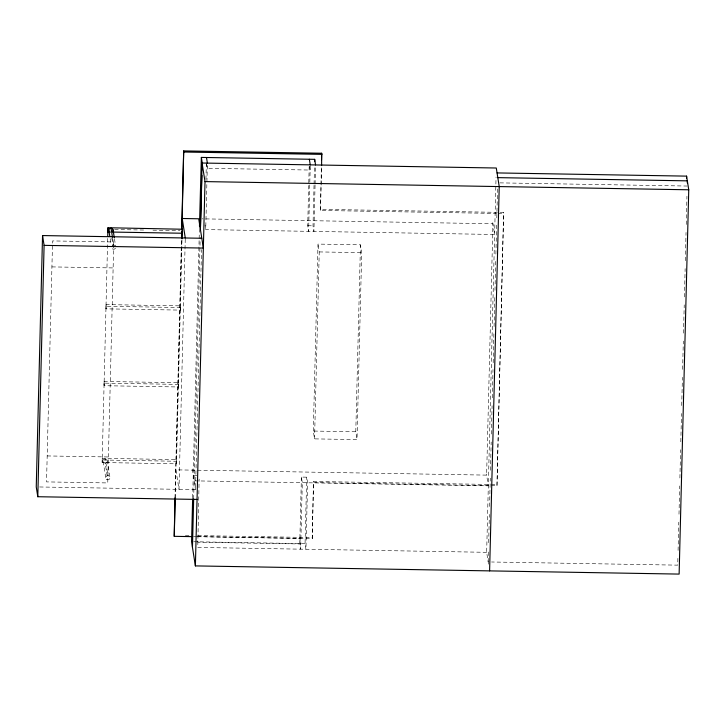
<?xml version="1.0" encoding="UTF-8"?>
<svg xmlns="http://www.w3.org/2000/svg" width="725" height="725" viewBox="0 0 725 725"><rect width="100%" height="100%" fill="white"/><g stroke="black" fill="none" stroke-linecap="round" stroke-linejoin="round"><path stroke-width="0.54" stroke-dasharray="3.62 2.72" d="M104.056 383.135L104.092 385.709L178.413 386.969L178.477 382.718L104.155 381.459L104.056 383.135L178.368 384.395L178.477 382.718M105.977 306.276L106.022 308.85L180.335 310.101L180.398 305.859L106.086 304.6L105.977 306.276L180.298 307.536L180.398 305.859M178.368 384.395L178.413 386.969M180.298 307.536L180.335 310.101M107.681 238.462L102.153 462.523L176.483 463.828L176.574 459.623L102.234 458.318L102.125 459.994L176.447 461.254L176.574 459.623M174.997 497.912L181.477 239.069M175.196 498.021L181.685 238.878M181.993 239.721L176.483 463.828M185.256 239.114L178.993 489.339L175.903 469.854L486.62 475.12L492.918 223.762L202.103 218.841M192.669 497.776L199.121 239.739M199.148 238.607L199.375 229.544M193.666 498.882L200.209 237.428M39.621 486.973L195.505 489.62L201.514 249.581M205.945 179.41L206.362 162.699M492.737 222.648L494.613 234.483L205.719 229.589L207.359 164.158M301.41 477.077L299.751 543.551L300.639 549.16L302.298 482.687L301.41 477.077L306.72 477.159L307.608 482.778L305.941 549.251L305.053 543.641L306.72 477.159M310.237 165.898L308.596 231.329L307.708 225.72L309.24 164.439M315.058 185.228L313.907 231.42L313.01 225.81L314.034 185.247M314.061 184.123L314.478 167.221M315.085 184.105L315.511 167.203M313.309 431.049L317.994 244.089L360.461 244.814L361.702 252.635L357.017 439.595L314.55 438.879L313.309 431.049L355.785 431.774L357.017 439.595M197.998 536.727L312.257 538.666L313.49 481.463L490.018 484.454M314.55 438.879L319.236 251.919L317.994 244.089M497.006 213.44L320.477 210.449L321.365 166.705M312.257 538.666L313.49 481.463M320.477 210.449L321.574 166.705M355.785 431.774L360.461 244.814M488.532 564.177L486.656 552.314L496.054 177.027M488.179 561.938L488.469 550.619M488.668 542.699L489.375 514.406M489.574 506.485L490.281 478.192M490.481 470.271L491.188 441.978M491.387 434.058L492.094 405.764M492.293 397.844L493 369.551M493.172 362.763L493.906 333.337M494.078 326.549L494.812 297.132M494.985 290.335L495.719 260.918M495.891 254.122L496.625 224.705M496.797 217.908L497.531 188.491M313.662 482.578L496.978 485.687L503.621 212.443L320.296 209.335M496.978 485.687L503.621 212.443M677.884 558.359L677.712 565.147L491.568 561.993M678.074 550.438L678.79 522.145M678.99 514.224L679.697 485.931M679.896 478.011L680.603 449.718M680.802 441.797L681.509 413.504M681.708 405.583L682.415 377.29M682.615 369.369L683.322 341.076M683.521 333.156L684.228 304.862M684.427 296.942L685.134 268.649M685.333 260.728L686.04 232.435M686.24 224.514L686.947 196.23M106.022 308.85L106.086 304.6M102.171 462.568L102.234 458.318M499.933 182.872L687.2 186.044M498.138 213.458L503.793 213.558M307.708 225.72L313.01 225.81M114.659 229.535L143.94 230.024M152.948 230.178L179.972 230.641M319.236 251.919L361.702 252.635M51.919 266.9L113.136 267.933M47.179 455.934L108.397 456.968M192.243 469.012L193.24 475.237L198.541 475.328M491.142 484.472L496.806 484.563M193.24 475.237L194.119 480.856L488.324 485.841L486.448 473.996M185.373 535.403L189.905 535.476M197.816 535.612L312.085 537.551M197.01 536.609L299.878 538.358L300.766 543.967L197.889 542.218L197.599 540.352M193.475 536.654L196.865 536.708M193.693 541.747L305.053 543.641M486.656 552.314L197.762 547.42L199.13 479.071M104.155 381.459L104.092 385.709M309.539 166.306L310.128 170.049L207.25 168.309L206.507 163.632M204.976 224.913L205.719 229.589M194.119 480.856L195.505 489.62M114.477 238.833L115.538 245.539M112.647 238.38L113.707 245.086L113.78 241.969L52.572 240.927L46.536 481.898L107.753 482.932L107.826 479.814L105.17 463.048M111.831 238.063L113.598 249.237L107.934 475.663L105.279 458.898M110.173 238.724L111.061 244.307M107.291 460.466L109.946 477.24M103.158 461.472L105.814 478.246M115.465 248.231A2.13 2.075 -9 0 1 111.786 248.167M112.194 245.666A2.13 2.075 -9 0 1 115.193 245.721M106.774 479.524A2.13 2.075 -9 0 0 110.001 477.775A2.13 2.075 -9 0 0 106.865 475.926A2.13 2.075 -9 0 0 106.774 479.524M104.119 462.749A2.13 2.075 -9 0 0 107.345 461.009A2.13 2.075 -9 0 0 104.21 459.152A2.13 2.075 -9 0 0 104.119 462.749"/><path stroke-width="1.09" d="M112.448 232.063L182.265 233.242L182.365 229.236L108.007 227.741L107.943 231.982L110.191 232.027M201.795 238.262L42.548 235.562L36.25 486.919L37.8 496.725L197.055 499.425M37.8 496.725L44.098 245.367L42.548 235.562M107.735 236.196L107.907 229.417M174.997 497.912L174.236 536.328L191.21 536.618M181.622 233.423L181.676 231.157M181.73 228.901L183.688 150.909L321.701 153.247L321.601 165.581M174.236 536.328L175.196 498.021M181.712 237.746L181.857 232.091M181.912 229.825L183.688 150.909M182.02 238.588L182.192 231.81L182.265 233.242M192.642 498.9L191.572 541.711L195.387 565.899L679.126 574.091L688.75 189.787L686.584 176.13L497.06 172.922M199.466 226.155L201.369 157.416L314.677 159.337L315.565 164.947M192.451 547.33L193.666 498.882M489.602 570.883L499.226 186.579L496.281 168.01L202.076 163.025L200.408 229.499L201.913 175.423M195.387 565.899L205.012 181.594L202.076 163.025M314.623 161.593L314.677 159.337M321.538 159.98L321.701 153.247M686.539 178.205L686.584 176.13M687.282 182.927L687.336 180.851L497.803 177.634M202.067 169.786L202.257 163.025L201.369 157.416M183.86 152.023L321.882 154.362M205.012 181.594L688.75 189.787M44.098 245.367L203.353 248.068L198.713 218.778L182.202 218.497L185.283 237.981M108.007 227.741L107.943 231.982M309.367 159.246L310.255 164.856M206.489 157.506L207.377 163.116M113.064 229.888L114.305 237.718M109.131 231.402A2.13 2.075 -9 0 1 111.052 228.312L112.466 237.256M108.931 230.894L109.819 236.486M111.052 228.312A2.13 2.075 -9 0 1 112.81 231.465M109.892 232.172A2.13 2.075 -9 0 1 109.457 231.837"/></g></svg>
